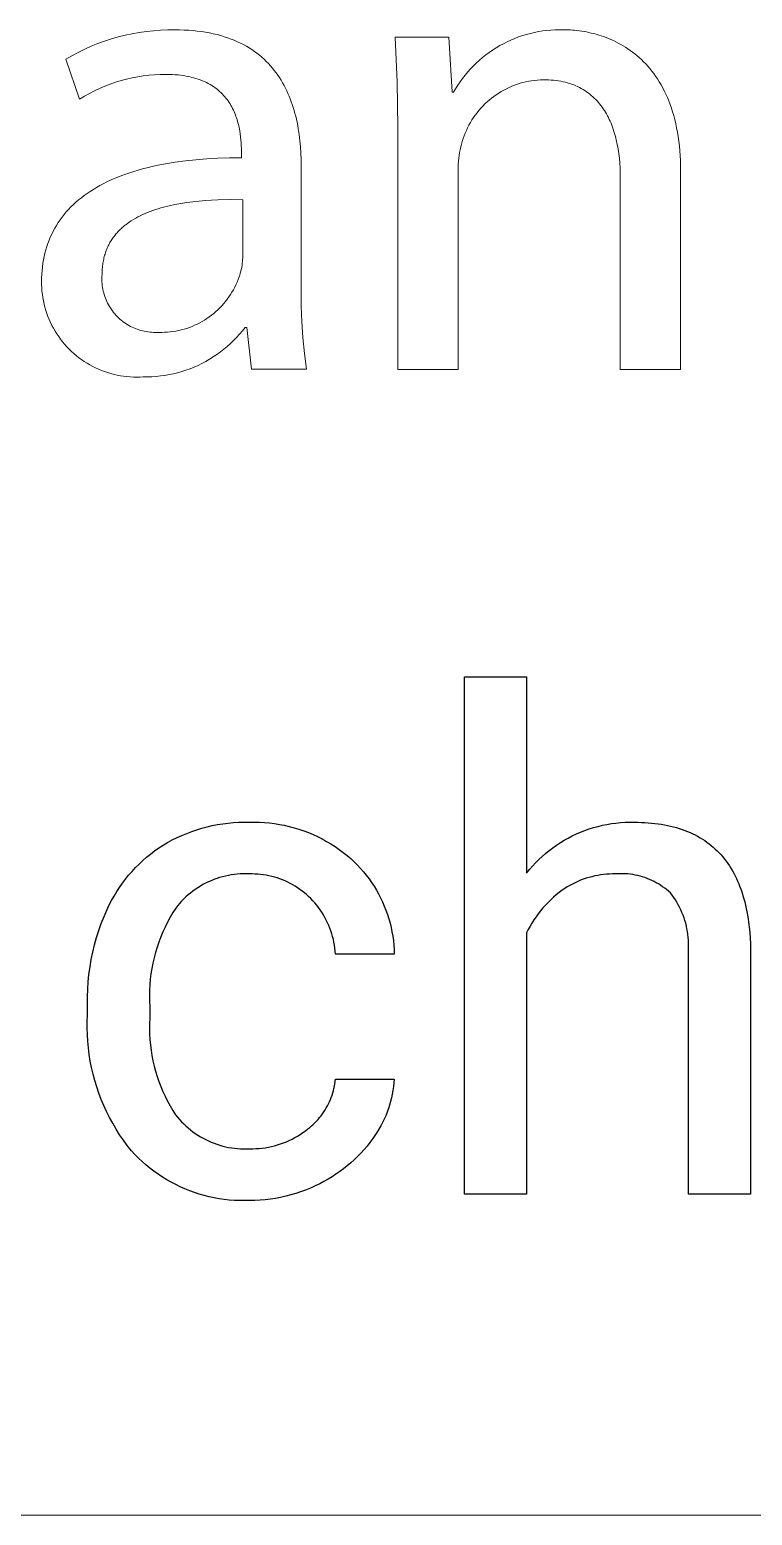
# Model space of a CAD drawing. Header units: millimetres. Extents: x -987 to 2591, y -102 to 2398.
# Drawn here: x 2495.3 to 2533, y 198.2 to 275.7 of the extents above; entities that cross this region are included whole.
import ezdxf

# ---------------------------------------------------------------- set-up
doc = ezdxf.new("R2010")
doc.units = ezdxf.units.MM
doc.header["$MEASUREMENT"] = 0
doc.layers.add('Domyślny', color=7, linetype='Continuous', true_color=0x000000)

msp = doc.modelspace()

# ---------------------------------------------------------------- linework, layer by layer
at = {"layer": 'Domyślny', "color": 18, "lineweight": 15, "true_color": 0x000000}
for p, q in [((2499.604, 275.216), (2499.963, 275.32)), ((2499.963, 275.32), (2500.325, 275.411)), ((2500.325, 275.411), (2500.69, 275.489)), ((2500.69, 275.489), (2501.058, 275.555)), ((2501.058, 275.555), (2501.427, 275.608)), ((2501.427, 275.608), (2501.798, 275.648)), ((2501.798, 275.648), (2502.171, 275.675)), ((2502.171, 275.675), (2502.544, 275.69)), ((2502.544, 275.69), (2502.917, 275.691)), ((2502.917, 275.691), (2503.162, 275.689)), ((2503.162, 275.689), (2503.402, 275.681)), ((2503.402, 275.681), (2503.635, 275.668)), ((2503.635, 275.668), (2503.863, 275.65)), ((2503.863, 275.65), (2504.085, 275.627)), ((2504.085, 275.627), (2504.302, 275.599)), ((2504.302, 275.599), (2504.513, 275.567)), ((2504.513, 275.567), (2504.719, 275.529)), ((2504.719, 275.529), (2504.92, 275.487)), ((2504.92, 275.487), (2505.115, 275.441)), ((2505.115, 275.441), (2505.305, 275.39)), ((2505.305, 275.39), (2505.49, 275.335)), ((2505.49, 275.335), (2505.669, 275.276)), ((2505.669, 275.276), (2505.844, 275.212)), ((2514.521, 272.969), (2514.409, 275.315)), ((2514.409, 275.315), (2517.209, 275.315)), ((2517.209, 275.315), (2517.376, 272.432)), ((2520.444, 275.158), (2520.644, 275.242)), ((2520.644, 275.242), (2520.847, 275.319)), ((2520.847, 275.319), (2521.052, 275.39)), ((2521.052, 275.39), (2521.26, 275.453)), ((2521.26, 275.453), (2521.469, 275.509)), ((2521.469, 275.509), (2521.681, 275.558)), ((2521.681, 275.558), (2521.894, 275.6)), ((2521.894, 275.6), (2522.108, 275.634)), ((2522.108, 275.634), (2522.323, 275.661)), ((2522.323, 275.661), (2522.539, 275.681)), ((2522.539, 275.681), (2522.756, 275.693)), ((2522.756, 275.693), (2522.973, 275.698)), ((2522.973, 275.698), (2523.19, 275.696)), ((2523.19, 275.696), (2523.303, 275.695)), ((2523.303, 275.695), (2523.418, 275.692)), ((2523.418, 275.692), (2523.535, 275.686)), ((2523.535, 275.686), (2523.653, 275.679)), ((2523.653, 275.679), (2523.773, 275.668)), ((2523.773, 275.668), (2523.894, 275.656)), ((2523.894, 275.656), (2524.016, 275.641)), ((2524.016, 275.641), (2524.14, 275.623)), ((2524.14, 275.623), (2524.264, 275.603)), ((2524.264, 275.603), (2524.39, 275.58)), ((2524.39, 275.58), (2524.516, 275.554)), ((2524.516, 275.554), (2524.643, 275.526)), ((2524.643, 275.526), (2524.77, 275.494)), ((2524.77, 275.494), (2524.898, 275.46)), ((2524.898, 275.46), (2525.027, 275.422)), ((2525.027, 275.422), (2525.155, 275.381)), ((2525.155, 275.381), (2525.283, 275.337)), ((2525.283, 275.337), (2525.412, 275.29)), ((2525.412, 275.29), (2525.54, 275.239)), ((2525.54, 275.239), (2525.668, 275.185)), ((2497.546, 274.341), (2497.876, 274.516)), ((2497.876, 274.516), (2498.211, 274.68)), ((2498.211, 274.68), (2498.552, 274.832)), ((2498.552, 274.832), (2498.898, 274.972)), ((2498.898, 274.972), (2499.249, 275.1)), ((2499.249, 275.1), (2499.604, 275.216)), ((2505.844, 275.212), (2506.014, 275.144)), ((2506.014, 275.144), (2506.178, 275.073)), ((2506.178, 275.073), (2506.338, 274.997)), ((2506.338, 274.997), (2506.493, 274.918)), ((2506.493, 274.918), (2506.644, 274.835)), ((2506.644, 274.835), (2506.789, 274.748)), ((2506.789, 274.748), (2506.93, 274.657)), ((2506.93, 274.657), (2507.067, 274.563)), ((2507.067, 274.563), (2507.199, 274.466)), ((2507.199, 274.466), (2507.327, 274.366)), ((2519.14, 274.387), (2519.314, 274.516)), ((2519.314, 274.516), (2519.493, 274.639)), ((2519.493, 274.639), (2519.676, 274.755)), ((2519.676, 274.755), (2519.863, 274.866)), ((2519.863, 274.866), (2520.053, 274.97)), ((2520.053, 274.97), (2520.247, 275.067)), ((2520.247, 275.067), (2520.444, 275.158)), ((2525.668, 275.185), (2525.796, 275.128)), ((2525.796, 275.128), (2525.923, 275.067)), ((2525.923, 275.067), (2526.05, 275.002)), ((2526.05, 275.002), (2526.176, 274.933)), ((2526.176, 274.933), (2526.301, 274.861)), ((2526.301, 274.861), (2526.425, 274.785)), ((2526.425, 274.785), (2526.548, 274.705)), ((2526.548, 274.705), (2526.67, 274.62)), ((2526.67, 274.62), (2526.791, 274.532)), ((2526.791, 274.532), (2526.91, 274.44)), ((2497.223, 274.154), (2497.546, 274.341)), ((2497.937, 272.081), (2497.223, 274.154)), ((2507.327, 274.366), (2507.45, 274.262)), ((2507.45, 274.262), (2507.569, 274.155)), ((2507.569, 274.155), (2507.683, 274.045)), ((2507.683, 274.045), (2507.794, 273.932)), ((2507.794, 273.932), (2507.9, 273.816)), ((2507.9, 273.816), (2508.003, 273.697)), ((2508.003, 273.697), (2508.101, 273.575)), ((2518.338, 273.658), (2518.488, 273.814)), ((2518.488, 273.814), (2518.644, 273.966)), ((2518.644, 273.966), (2518.804, 274.112)), ((2518.804, 274.112), (2518.969, 274.252)), ((2518.969, 274.252), (2519.14, 274.387)), ((2526.91, 274.44), (2527.028, 274.343)), ((2527.028, 274.343), (2527.144, 274.242)), ((2527.144, 274.242), (2527.258, 274.137)), ((2527.258, 274.137), (2527.37, 274.028)), ((2527.37, 274.028), (2527.481, 273.913)), ((2527.481, 273.913), (2527.589, 273.795)), ((2527.589, 273.795), (2527.695, 273.671)), ((2527.695, 273.671), (2527.799, 273.543)), ((2499.82, 272.955), (2499.539, 272.859)), ((2500.105, 273.042), (2499.82, 272.955)), ((2500.392, 273.118), (2500.105, 273.042)), ((2500.682, 273.185), (2500.392, 273.118)), ((2500.974, 273.241), (2500.682, 273.185)), ((2501.267, 273.287), (2500.974, 273.241)), ((2501.562, 273.323), (2501.267, 273.287)), ((2501.859, 273.348), (2501.562, 273.323)), ((2502.156, 273.363), (2501.859, 273.348)), ((2502.453, 273.368), (2502.156, 273.363)), ((2502.616, 273.366), (2502.453, 273.368)), ((2502.775, 273.361), (2502.616, 273.366)), ((2502.93, 273.351), (2502.775, 273.361)), ((2503.08, 273.339), (2502.93, 273.351)), ((2503.226, 273.323), (2503.08, 273.339)), ((2503.367, 273.303), (2503.226, 273.323)), ((2503.505, 273.281), (2503.367, 273.303)), ((2503.638, 273.255), (2503.505, 273.281)), ((2503.767, 273.226), (2503.638, 273.255)), ((2503.892, 273.194), (2503.767, 273.226)), ((2504.012, 273.159), (2503.892, 273.194)), ((2504.13, 273.121), (2504.012, 273.159)), ((2504.243, 273.081), (2504.13, 273.121)), ((2504.352, 273.037), (2504.243, 273.081)), ((2504.458, 272.992), (2504.352, 273.037)), ((2504.56, 272.944), (2504.458, 272.992)), ((2504.658, 272.893), (2504.56, 272.944)), ((2504.753, 272.84), (2504.658, 272.893)), ((2508.101, 273.575), (2508.195, 273.451)), ((2508.195, 273.451), (2508.286, 273.325)), ((2508.286, 273.325), (2508.372, 273.196)), ((2508.372, 273.196), (2508.455, 273.064)), ((2508.455, 273.064), (2508.535, 272.93)), ((2508.535, 272.93), (2508.61, 272.794)), ((2514.552, 270.621), (2514.521, 272.969)), ((2517.672, 272.803), (2517.793, 272.983)), ((2517.793, 272.983), (2517.921, 273.158)), ((2517.921, 273.158), (2518.054, 273.329)), ((2518.054, 273.329), (2518.193, 273.496)), ((2518.193, 273.496), (2518.338, 273.658)), ((2520.93, 272.9), (2520.783, 272.853)), ((2521.078, 272.941), (2520.93, 272.9)), ((2521.227, 272.978), (2521.078, 272.941)), ((2521.378, 273.009), (2521.227, 272.978)), ((2521.529, 273.035), (2521.378, 273.009)), ((2521.681, 273.056), (2521.529, 273.035)), ((2521.834, 273.071), (2521.681, 273.056)), ((2521.988, 273.082), (2521.834, 273.071)), ((2522.141, 273.087), (2521.988, 273.082)), ((2522.28, 273.085), (2522.141, 273.087)), ((2522.415, 273.08), (2522.28, 273.085)), ((2522.548, 273.072), (2522.415, 273.08)), ((2522.677, 273.06), (2522.548, 273.072)), ((2522.804, 273.045), (2522.677, 273.06)), ((2522.929, 273.027), (2522.804, 273.045)), ((2523.05, 273.006), (2522.929, 273.027)), ((2523.169, 272.982), (2523.05, 273.006)), ((2523.285, 272.954), (2523.169, 272.982)), ((2523.399, 272.924), (2523.285, 272.954)), ((2523.51, 272.89), (2523.399, 272.924)), ((2527.799, 273.543), (2527.9, 273.41)), ((2527.9, 273.41), (2527.999, 273.272)), ((2527.999, 273.272), (2528.095, 273.13)), ((2528.095, 273.13), (2528.189, 272.982)), ((2528.189, 272.982), (2528.279, 272.829)), ((2498.193, 272.234), (2497.937, 272.081)), ((2498.453, 272.378), (2498.193, 272.234)), ((2498.718, 272.512), (2498.453, 272.378)), ((2498.988, 272.637), (2498.718, 272.512)), ((2499.261, 272.753), (2498.988, 272.637)), ((2499.539, 272.859), (2499.261, 272.753)), ((2504.845, 272.785), (2504.753, 272.84)), ((2504.933, 272.728), (2504.845, 272.785)), ((2505.017, 272.668), (2504.933, 272.728)), ((2505.099, 272.607), (2505.017, 272.668)), ((2505.177, 272.543), (2505.099, 272.607)), ((2505.252, 272.478), (2505.177, 272.543)), ((2505.324, 272.412), (2505.252, 272.478)), ((2505.392, 272.343), (2505.324, 272.412)), ((2505.458, 272.273), (2505.392, 272.343)), ((2505.521, 272.202), (2505.458, 272.273)), ((2505.581, 272.129), (2505.521, 272.202)), ((2505.639, 272.055), (2505.581, 272.129)), ((2508.61, 272.794), (2508.682, 272.656)), ((2508.682, 272.656), (2508.751, 272.516)), ((2508.751, 272.516), (2508.816, 272.374)), ((2508.816, 272.374), (2508.878, 272.23)), ((2508.878, 272.23), (2508.936, 272.085)), ((2517.376, 272.432), (2517.447, 272.432)), ((2517.447, 272.432), (2517.556, 272.619)), ((2517.556, 272.619), (2517.672, 272.803)), ((2519.438, 272.126), (2519.319, 272.028)), ((2519.56, 272.219), (2519.438, 272.126)), ((2519.686, 272.307), (2519.56, 272.219)), ((2519.814, 272.392), (2519.686, 272.307)), ((2519.945, 272.472), (2519.814, 272.392)), ((2520.079, 272.547), (2519.945, 272.472)), ((2520.216, 272.618), (2520.079, 272.547)), ((2520.355, 272.684), (2520.216, 272.618)), ((2520.496, 272.745), (2520.355, 272.684)), ((2520.639, 272.802), (2520.496, 272.745)), ((2520.783, 272.853), (2520.639, 272.802)), ((2523.618, 272.854), (2523.51, 272.89)), ((2523.724, 272.815), (2523.618, 272.854)), ((2523.827, 272.773), (2523.724, 272.815)), ((2523.927, 272.728), (2523.827, 272.773)), ((2524.025, 272.68), (2523.927, 272.728)), ((2524.121, 272.63), (2524.025, 272.68)), ((2524.214, 272.577), (2524.121, 272.63)), ((2524.304, 272.521), (2524.214, 272.577)), ((2524.392, 272.463), (2524.304, 272.521)), ((2524.478, 272.402), (2524.392, 272.463)), ((2524.561, 272.338), (2524.478, 272.402)), ((2524.642, 272.272), (2524.561, 272.338)), ((2524.721, 272.204), (2524.642, 272.272)), ((2524.797, 272.133), (2524.721, 272.204)), ((2524.871, 272.06), (2524.797, 272.133)), ((2528.279, 272.829), (2528.366, 272.671)), ((2528.366, 272.671), (2528.451, 272.508)), ((2528.451, 272.508), (2528.532, 272.34)), ((2528.532, 272.34), (2528.609, 272.166)), ((2528.609, 272.166), (2528.683, 271.987)), ((2505.693, 271.979), (2505.639, 272.055)), ((2505.745, 271.903), (2505.693, 271.979)), ((2505.795, 271.825), (2505.745, 271.903)), ((2505.842, 271.746), (2505.795, 271.825)), ((2505.886, 271.667), (2505.842, 271.746)), ((2505.928, 271.587), (2505.886, 271.667)), ((2505.968, 271.506), (2505.928, 271.587)), ((2506.005, 271.424), (2505.968, 271.506)), ((2506.04, 271.342), (2506.005, 271.424)), ((2506.073, 271.26), (2506.04, 271.342)), ((2508.936, 272.085), (2508.991, 271.937)), ((2508.991, 271.937), (2509.043, 271.788)), ((2509.043, 271.788), (2509.092, 271.638)), ((2509.092, 271.638), (2509.138, 271.486)), ((2509.138, 271.486), (2509.18, 271.332)), ((2518.68, 271.365), (2518.588, 271.242)), ((2518.777, 271.484), (2518.68, 271.365)), ((2518.878, 271.601), (2518.777, 271.484)), ((2518.983, 271.713), (2518.878, 271.601)), ((2519.091, 271.822), (2518.983, 271.713)), ((2519.203, 271.927), (2519.091, 271.822)), ((2519.319, 272.028), (2519.203, 271.927)), ((2524.942, 271.985), (2524.871, 272.06)), ((2525.011, 271.907), (2524.942, 271.985)), ((2525.078, 271.828), (2525.011, 271.907)), ((2525.143, 271.746), (2525.078, 271.828)), ((2525.205, 271.662), (2525.143, 271.746)), ((2525.266, 271.575), (2525.205, 271.662)), ((2525.324, 271.487), (2525.266, 271.575)), ((2525.38, 271.397), (2525.324, 271.487)), ((2525.434, 271.304), (2525.38, 271.397)), ((2528.683, 271.987), (2528.754, 271.802)), ((2528.754, 271.802), (2528.821, 271.612)), ((2528.821, 271.612), (2528.884, 271.416)), ((2528.884, 271.416), (2528.943, 271.214)), ((2506.104, 271.177), (2506.073, 271.26)), ((2506.133, 271.094), (2506.104, 271.177)), ((2506.16, 271.01), (2506.133, 271.094)), ((2506.185, 270.927), (2506.16, 271.01)), ((2506.208, 270.843), (2506.185, 270.927)), ((2506.23, 270.76), (2506.208, 270.843)), ((2506.25, 270.677), (2506.23, 270.76)), ((2506.268, 270.594), (2506.25, 270.677)), ((2506.299, 270.428), (2506.268, 270.594)), ((2509.18, 271.332), (2509.22, 271.178)), ((2509.22, 271.178), (2509.257, 271.022)), ((2509.257, 271.022), (2509.291, 270.865)), ((2509.291, 270.865), (2509.322, 270.707)), ((2509.322, 270.707), (2509.351, 270.549)), ((2514.552, 257.968), (2514.552, 270.621)), ((2518.191, 270.585), (2518.125, 270.446)), ((2518.261, 270.722), (2518.191, 270.585)), ((2518.336, 270.856), (2518.261, 270.722)), ((2518.416, 270.988), (2518.336, 270.856)), ((2518.5, 271.116), (2518.416, 270.988)), ((2518.588, 271.242), (2518.5, 271.116)), ((2525.485, 271.21), (2525.434, 271.304)), ((2525.535, 271.114), (2525.485, 271.21)), ((2525.582, 271.016), (2525.535, 271.114)), ((2525.628, 270.917), (2525.582, 271.016)), ((2525.671, 270.815), (2525.628, 270.917)), ((2525.713, 270.712), (2525.671, 270.815)), ((2525.752, 270.607), (2525.713, 270.712)), ((2525.79, 270.501), (2525.752, 270.607)), ((2528.943, 271.214), (2528.998, 271.006)), ((2528.998, 271.006), (2529.049, 270.793)), ((2529.049, 270.793), (2529.095, 270.574)), ((2529.095, 270.574), (2529.137, 270.348)), ((2506.325, 270.265), (2506.299, 270.428)), ((2506.345, 270.105), (2506.325, 270.265)), ((2506.36, 269.947), (2506.345, 270.105)), ((2506.372, 269.794), (2506.36, 269.947)), ((2506.379, 269.646), (2506.372, 269.794)), ((2509.351, 270.549), (2509.4, 270.229)), ((2509.4, 270.229), (2509.44, 269.906)), ((2509.44, 269.906), (2509.469, 269.581)), ((2517.912, 269.87), (2517.869, 269.726)), ((2517.958, 270.017), (2517.912, 269.87)), ((2518.009, 270.162), (2517.958, 270.017)), ((2518.065, 270.305), (2518.009, 270.162)), ((2518.125, 270.446), (2518.065, 270.305)), ((2525.825, 270.393), (2525.79, 270.501)), ((2525.859, 270.283), (2525.825, 270.393)), ((2525.89, 270.172), (2525.859, 270.283)), ((2525.92, 270.059), (2525.89, 270.172)), ((2525.948, 269.946), (2525.92, 270.059)), ((2525.998, 269.714), (2525.948, 269.946)), ((2529.137, 270.348), (2529.175, 270.117)), ((2529.175, 270.117), (2529.208, 269.88)), ((2529.208, 269.88), (2529.236, 269.636)), ((2506.383, 269.502), (2506.379, 269.646)), ((2506.384, 269.365), (2506.383, 269.502)), ((2506.384, 269.008), (2506.384, 269.365)), ((2509.469, 269.581), (2509.49, 269.255)), ((2509.49, 269.255), (2509.502, 268.929)), ((2517.745, 269.14), (2517.726, 268.991)), ((2517.769, 269.288), (2517.745, 269.14)), ((2517.798, 269.435), (2517.769, 269.288)), ((2517.831, 269.581), (2517.798, 269.435)), ((2517.869, 269.726), (2517.831, 269.581)), ((2526.041, 269.476), (2525.998, 269.714)), ((2526.077, 269.234), (2526.041, 269.476)), ((2526.106, 268.988), (2526.077, 269.234)), ((2529.236, 269.636), (2529.259, 269.386)), ((2529.259, 269.386), (2529.278, 269.129)), ((2529.278, 269.129), (2529.291, 268.867)), ((2500.562, 268.235), (2500.779, 268.305)), ((2500.779, 268.305), (2501, 268.371)), ((2501, 268.371), (2501.225, 268.434)), ((2501.225, 268.434), (2501.456, 268.494)), ((2501.456, 268.494), (2501.931, 268.604)), ((2501.931, 268.604), (2502.424, 268.701)), ((2502.424, 268.701), (2502.936, 268.784)), ((2502.936, 268.784), (2503.466, 268.855)), ((2503.466, 268.855), (2504.014, 268.912)), ((2504.014, 268.912), (2504.58, 268.956)), ((2504.58, 268.956), (2505.164, 268.987)), ((2505.164, 268.987), (2505.765, 269.004)), ((2505.765, 269.004), (2506.384, 269.008)), ((2509.502, 268.929), (2509.506, 268.603)), ((2509.506, 268.603), (2509.506, 262.121)), ((2517.702, 268.693), (2517.697, 268.543)), ((2517.697, 268.543), (2517.698, 268.393)), ((2517.698, 268.393), (2517.698, 257.968)), ((2517.712, 268.842), (2517.702, 268.693)), ((2517.726, 268.991), (2517.712, 268.842)), ((2526.128, 268.737), (2526.106, 268.988)), ((2526.144, 268.483), (2526.128, 268.737)), ((2526.153, 268.225), (2526.144, 268.483)), ((2529.291, 268.867), (2529.299, 268.597)), ((2529.299, 268.597), (2529.302, 268.321)), ((2529.302, 268.321), (2529.302, 257.968)), ((2498.661, 267.366), (2498.83, 267.467)), ((2498.83, 267.467), (2499.003, 267.565)), ((2499.003, 267.565), (2499.181, 267.66)), ((2499.181, 267.66), (2499.364, 267.752)), ((2499.364, 267.752), (2499.551, 267.84)), ((2499.551, 267.84), (2499.744, 267.925)), ((2499.744, 267.925), (2499.941, 268.008)), ((2499.941, 268.008), (2500.144, 268.087)), ((2500.144, 268.087), (2500.35, 268.162)), ((2500.35, 268.162), (2500.562, 268.235)), ((2526.156, 267.964), (2526.153, 268.225)), ((2526.156, 257.968), (2526.156, 267.964)), ((2497.621, 266.574), (2497.755, 266.696)), ((2497.755, 266.696), (2497.894, 266.816)), ((2497.894, 266.816), (2498.037, 266.932)), ((2498.037, 266.932), (2498.186, 267.045)), ((2498.186, 267.045), (2498.339, 267.155)), ((2498.339, 267.155), (2498.498, 267.262)), ((2498.498, 267.262), (2498.661, 267.366)), ((2503.857, 266.719), (2503.54, 266.678)), ((2504.177, 266.754), (2503.857, 266.719)), ((2504.5, 266.781), (2504.177, 266.754)), ((2504.825, 266.802), (2504.5, 266.781)), ((2505.152, 266.818), (2504.825, 266.802)), ((2505.806, 266.832), (2505.152, 266.818)), ((2506.456, 266.827), (2505.806, 266.832)), ((2506.456, 263.801), (2506.456, 266.827)), ((2496.926, 265.777), (2497.029, 265.917)), ((2497.029, 265.917), (2497.137, 266.055)), ((2497.137, 266.055), (2497.251, 266.189)), ((2497.251, 266.189), (2497.369, 266.32)), ((2497.369, 266.32), (2497.493, 266.449)), ((2497.493, 266.449), (2497.621, 266.574)), ((2500.99, 265.927), (2500.871, 265.863)), ((2501.112, 265.99), (2500.99, 265.927)), ((2501.237, 266.049), (2501.112, 265.99)), ((2501.365, 266.106), (2501.237, 266.049)), ((2501.495, 266.16), (2501.365, 266.106)), ((2501.628, 266.212), (2501.495, 266.16)), ((2501.763, 266.261), (2501.628, 266.212)), ((2501.901, 266.308), (2501.763, 266.261)), ((2502.041, 266.353), (2501.901, 266.308)), ((2502.183, 266.395), (2502.041, 266.353)), ((2502.327, 266.435), (2502.183, 266.395)), ((2502.621, 266.508), (2502.327, 266.435)), ((2502.921, 266.573), (2502.621, 266.508)), ((2503.228, 266.629), (2502.921, 266.573)), ((2503.54, 266.678), (2503.228, 266.629)), ((2496.487, 265.032), (2496.564, 265.186)), ((2496.564, 265.186), (2496.647, 265.339)), ((2496.647, 265.339), (2496.735, 265.488)), ((2496.735, 265.488), (2496.828, 265.634)), ((2496.828, 265.634), (2496.926, 265.777)), ((2499.945, 265.15), (2499.902, 265.103)), ((2499.988, 265.196), (2499.945, 265.15)), ((2500.033, 265.241), (2499.988, 265.196)), ((2500.079, 265.285), (2500.033, 265.241)), ((2500.126, 265.329), (2500.079, 265.285)), ((2500.173, 265.372), (2500.126, 265.329)), ((2500.222, 265.414), (2500.173, 265.372)), ((2500.271, 265.456), (2500.222, 265.414)), ((2500.321, 265.496), (2500.271, 265.456)), ((2500.425, 265.575), (2500.321, 265.496)), ((2500.531, 265.651), (2500.425, 265.575)), ((2500.641, 265.725), (2500.531, 265.651)), ((2500.754, 265.795), (2500.641, 265.725)), ((2500.871, 265.863), (2500.754, 265.795)), ((2496.179, 264.213), (2496.23, 264.383)), ((2496.23, 264.383), (2496.286, 264.549)), ((2496.286, 264.549), (2496.348, 264.713)), ((2496.348, 264.713), (2496.415, 264.874)), ((2496.415, 264.874), (2496.487, 265.032)), ((2499.44, 264.42), (2499.412, 264.361)), ((2499.469, 264.477), (2499.44, 264.42)), ((2499.499, 264.534), (2499.469, 264.477)), ((2499.53, 264.59), (2499.499, 264.534)), ((2499.563, 264.645), (2499.53, 264.59)), ((2499.596, 264.699), (2499.563, 264.645)), ((2499.631, 264.753), (2499.596, 264.699)), ((2499.666, 264.805), (2499.631, 264.753)), ((2499.703, 264.857), (2499.666, 264.805)), ((2499.741, 264.908), (2499.703, 264.857)), ((2499.779, 264.958), (2499.741, 264.908)), ((2499.819, 265.007), (2499.779, 264.958)), ((2499.86, 265.055), (2499.819, 265.007)), ((2499.902, 265.103), (2499.86, 265.055)), ((2496.028, 263.508), (2496.057, 263.688)), ((2496.057, 263.688), (2496.093, 263.866)), ((2496.093, 263.866), (2496.133, 264.041)), ((2496.133, 264.041), (2496.179, 264.213)), ((2499.186, 263.658), (2499.173, 263.588)), ((2499.2, 263.726), (2499.186, 263.658)), ((2499.216, 263.794), (2499.2, 263.726)), ((2499.233, 263.861), (2499.216, 263.794)), ((2499.251, 263.926), (2499.233, 263.861)), ((2499.27, 263.991), (2499.251, 263.926)), ((2499.291, 264.055), (2499.27, 263.991)), ((2499.313, 264.118), (2499.291, 264.055)), ((2499.336, 264.18), (2499.313, 264.118)), ((2499.36, 264.241), (2499.336, 264.18)), ((2499.386, 264.302), (2499.36, 264.241)), ((2499.412, 264.361), (2499.386, 264.302)), ((2506.434, 263.495), (2506.445, 263.597)), ((2506.445, 263.597), (2506.452, 263.699)), ((2506.452, 263.699), (2506.456, 263.801)), ((2495.963, 262.757), (2495.971, 262.949)), ((2495.971, 262.949), (2495.984, 263.138)), ((2495.984, 263.138), (2496.003, 263.324)), ((2496.003, 263.324), (2496.028, 263.508)), ((2499.111, 262.824), (2499.107, 262.728)), ((2499.117, 262.92), (2499.111, 262.824)), ((2499.118, 262.998), (2499.117, 262.92)), ((2499.12, 263.075), (2499.118, 262.998)), ((2499.123, 263.151), (2499.12, 263.075)), ((2499.128, 263.227), (2499.123, 263.151)), ((2499.135, 263.301), (2499.128, 263.227)), ((2499.142, 263.374), (2499.135, 263.301)), ((2499.151, 263.447), (2499.142, 263.374)), ((2499.162, 263.518), (2499.151, 263.447)), ((2499.173, 263.588), (2499.162, 263.518)), ((2506.265, 262.801), (2506.299, 262.897)), ((2506.299, 262.897), (2506.33, 262.995)), ((2506.33, 262.995), (2506.358, 263.093)), ((2506.358, 263.093), (2506.382, 263.193)), ((2506.382, 263.193), (2506.403, 263.293)), ((2506.403, 263.293), (2506.42, 263.394)), ((2506.42, 263.394), (2506.434, 263.495)), ((2495.96, 262.562), (2495.963, 262.757)), ((2495.961, 262.392), (2495.96, 262.562)), ((2495.968, 262.222), (2495.961, 262.392)), ((2495.981, 262.052), (2495.968, 262.222)), ((2496, 261.883), (2495.981, 262.052)), ((2499.107, 262.728), (2499.108, 262.632)), ((2499.108, 262.632), (2499.111, 262.536)), ((2499.111, 262.536), (2499.118, 262.44)), ((2499.118, 262.44), (2499.128, 262.345)), ((2499.128, 262.345), (2499.141, 262.25)), ((2499.141, 262.25), (2499.158, 262.155)), ((2499.158, 262.155), (2499.178, 262.061)), ((2499.178, 262.061), (2499.201, 261.968)), ((2505.895, 262.001), (2505.968, 262.129)), ((2505.968, 262.129), (2506.036, 262.259)), ((2506.036, 262.259), (2506.1, 262.391)), ((2506.1, 262.391), (2506.16, 262.526)), ((2506.16, 262.526), (2506.215, 262.662)), ((2506.215, 262.662), (2506.265, 262.801)), ((2509.506, 262.121), (2509.507, 261.29)), ((2496.025, 261.715), (2496, 261.883)), ((2496.056, 261.547), (2496.025, 261.715)), ((2496.092, 261.381), (2496.056, 261.547)), ((2496.134, 261.216), (2496.092, 261.381)), ((2499.201, 261.968), (2499.227, 261.876)), ((2499.227, 261.876), (2499.257, 261.784)), ((2499.257, 261.784), (2499.29, 261.694)), ((2499.29, 261.694), (2499.325, 261.605)), ((2499.325, 261.605), (2499.364, 261.517)), ((2499.364, 261.517), (2499.406, 261.43)), ((2499.406, 261.43), (2499.451, 261.345)), ((2499.451, 261.345), (2499.498, 261.262)), ((2505.267, 261.187), (2505.369, 261.294)), ((2505.369, 261.294), (2505.466, 261.404)), ((2505.466, 261.404), (2505.56, 261.517)), ((2505.56, 261.517), (2505.65, 261.634)), ((2505.65, 261.634), (2505.736, 261.754)), ((2505.736, 261.754), (2505.817, 261.876)), ((2505.817, 261.876), (2505.895, 262.001)), ((2509.507, 261.29), (2509.535, 260.458)), ((2496.181, 261.052), (2496.134, 261.216)), ((2496.235, 260.891), (2496.181, 261.052)), ((2496.293, 260.731), (2496.235, 260.891)), ((2496.358, 260.573), (2496.293, 260.731)), ((2496.427, 260.418), (2496.358, 260.573)), ((2499.498, 261.262), (2499.549, 261.18)), ((2499.549, 261.18), (2499.602, 261.1)), ((2499.602, 261.1), (2499.658, 261.022)), ((2499.658, 261.022), (2499.717, 260.946)), ((2499.717, 260.946), (2499.778, 260.872)), ((2499.778, 260.872), (2499.841, 260.801)), ((2499.841, 260.801), (2499.908, 260.731)), ((2499.908, 260.731), (2499.976, 260.664)), ((2499.976, 260.664), (2500.047, 260.599)), ((2500.047, 260.599), (2500.12, 260.536)), ((2500.12, 260.536), (2500.195, 260.477)), ((2504.338, 260.471), (2504.465, 260.546)), ((2504.465, 260.546), (2504.588, 260.626)), ((2504.588, 260.626), (2504.709, 260.709)), ((2504.709, 260.709), (2504.827, 260.797)), ((2504.827, 260.797), (2504.942, 260.889)), ((2504.942, 260.889), (2505.054, 260.985)), ((2505.054, 260.985), (2505.162, 261.084)), ((2505.162, 261.084), (2505.267, 261.187)), ((2496.502, 260.265), (2496.427, 260.418)), ((2496.582, 260.115), (2496.502, 260.265)), ((2496.667, 259.968), (2496.582, 260.115)), ((2496.757, 259.823), (2496.667, 259.968)), ((2496.853, 259.682), (2496.757, 259.823)), ((2500.195, 260.477), (2500.272, 260.419)), ((2500.272, 260.419), (2500.351, 260.365)), ((2500.351, 260.365), (2500.432, 260.313)), ((2500.432, 260.313), (2500.515, 260.264)), ((2500.515, 260.264), (2500.599, 260.218)), ((2500.599, 260.218), (2500.685, 260.175)), ((2500.685, 260.175), (2500.772, 260.135)), ((2500.772, 260.135), (2500.861, 260.098)), ((2500.861, 260.098), (2500.95, 260.064)), ((2500.95, 260.064), (2501.041, 260.033)), ((2501.041, 260.033), (2501.133, 260.005)), ((2501.133, 260.005), (2501.226, 259.98)), ((2501.226, 259.98), (2501.32, 259.959)), ((2501.32, 259.959), (2501.414, 259.941)), ((2501.414, 259.941), (2501.509, 259.926)), ((2501.509, 259.926), (2501.604, 259.914)), ((2501.604, 259.914), (2501.7, 259.906)), ((2501.7, 259.906), (2501.796, 259.901)), ((2501.796, 259.901), (2501.892, 259.899)), ((2501.892, 259.899), (2501.988, 259.901)), ((2501.988, 259.901), (2502.083, 259.905)), ((2502.083, 259.905), (2502.231, 259.904)), ((2502.231, 259.904), (2502.378, 259.907)), ((2502.378, 259.907), (2502.525, 259.916)), ((2502.525, 259.916), (2502.671, 259.929)), ((2502.671, 259.929), (2502.817, 259.947)), ((2502.817, 259.947), (2502.962, 259.971)), ((2502.962, 259.971), (2503.107, 259.999)), ((2503.107, 259.999), (2503.25, 260.033)), ((2503.25, 260.033), (2503.392, 260.071)), ((2503.392, 260.071), (2503.533, 260.114)), ((2503.533, 260.114), (2503.672, 260.162)), ((2503.672, 260.162), (2503.809, 260.214)), ((2503.809, 260.214), (2503.945, 260.272)), ((2503.945, 260.272), (2504.078, 260.334)), ((2504.078, 260.334), (2504.209, 260.4)), ((2504.209, 260.4), (2504.338, 260.471)), ((2506.288, 259.804), (2506.136, 259.636)), ((2506.435, 259.977), (2506.288, 259.804)), ((2506.575, 260.156), (2506.435, 259.977)), ((2506.67, 260.156), (2506.575, 260.156)), ((2506.92, 257.975), (2506.67, 260.156)), ((2509.535, 260.458), (2509.589, 259.628)), ((2496.953, 259.544), (2496.853, 259.682)), ((2497.057, 259.41), (2496.953, 259.544)), ((2497.166, 259.279), (2497.057, 259.41)), ((2497.28, 259.153), (2497.166, 259.279)), ((2497.398, 259.03), (2497.28, 259.153)), ((2497.52, 258.911), (2497.398, 259.03)), ((2505.47, 259.019), (2505.291, 258.88)), ((2505.645, 259.165), (2505.47, 259.019)), ((2505.814, 259.316), (2505.645, 259.165)), ((2505.978, 259.473), (2505.814, 259.316)), ((2506.136, 259.636), (2505.978, 259.473)), ((2509.589, 259.628), (2509.671, 258.8)), ((2497.646, 258.797), (2497.52, 258.911)), ((2497.776, 258.687), (2497.646, 258.797)), ((2497.909, 258.581), (2497.776, 258.687)), ((2498.047, 258.48), (2497.909, 258.581)), ((2498.187, 258.384), (2498.047, 258.48)), ((2498.331, 258.293), (2498.187, 258.384)), ((2498.478, 258.207), (2498.331, 258.293)), ((2498.628, 258.126), (2498.478, 258.207)), ((2504.124, 258.183), (2503.917, 258.092)), ((2504.328, 258.282), (2504.124, 258.183)), ((2504.529, 258.388), (2504.328, 258.282)), ((2504.726, 258.501), (2504.529, 258.388)), ((2504.919, 258.621), (2504.726, 258.501)), ((2505.107, 258.747), (2504.919, 258.621)), ((2505.291, 258.88), (2505.107, 258.747)), ((2509.671, 258.8), (2509.78, 257.975)), ((2498.78, 258.05), (2498.628, 258.126)), ((2498.935, 257.98), (2498.78, 258.05)), ((2499.092, 257.915), (2498.935, 257.98)), ((2499.251, 257.855), (2499.092, 257.915)), ((2499.413, 257.801), (2499.251, 257.855)), ((2499.576, 257.752), (2499.413, 257.801)), ((2499.741, 257.709), (2499.576, 257.752)), ((2499.907, 257.672), (2499.741, 257.709)), ((2500.074, 257.64), (2499.907, 257.672)), ((2500.242, 257.615), (2500.074, 257.64)), ((2500.411, 257.595), (2500.242, 257.615)), ((2500.581, 257.58), (2500.411, 257.595)), ((2500.751, 257.572), (2500.581, 257.58)), ((2500.921, 257.57), (2500.751, 257.572)), ((2501.091, 257.573), (2500.921, 257.57)), ((2501.261, 257.582), (2501.091, 257.573)), ((2501.488, 257.582), (2501.261, 257.582)), ((2501.715, 257.589), (2501.488, 257.582)), ((2501.942, 257.605), (2501.715, 257.589)), ((2502.167, 257.628), (2501.942, 257.605)), ((2502.392, 257.659), (2502.167, 257.628)), ((2502.616, 257.698), (2502.392, 257.659)), ((2502.838, 257.744), (2502.616, 257.698)), ((2503.058, 257.799), (2502.838, 257.744)), ((2503.276, 257.861), (2503.058, 257.799)), ((2503.492, 257.93), (2503.276, 257.861)), ((2503.706, 258.007), (2503.492, 257.93)), ((2503.917, 258.092), (2503.706, 258.007)), ((2509.78, 257.975), (2506.92, 257.975)), ((2517.698, 257.968), (2514.552, 257.968)), ((2529.302, 257.968), (2526.156, 257.968)), ((2274.859, 198.172), (2587.308, 198.172))]:
    msp.add_line(p, q, dxfattribs=at)
at = {"layer": 'Domyślny'}
for p, q in [((2518.023, 214.937), (2518.023, 241.932)), ((2518.023, 241.932), (2521.268, 241.932)), ((2521.268, 241.932), (2521.268, 231.682)), ((2504.596, 234.099), (2504.867, 234.161)), ((2504.867, 234.161), (2505.139, 234.214)), ((2505.139, 234.214), (2505.413, 234.258)), ((2505.413, 234.258), (2505.689, 234.293)), ((2505.689, 234.293), (2505.965, 234.319)), ((2505.965, 234.319), (2506.242, 234.335)), ((2506.242, 234.335), (2506.52, 234.342)), ((2506.52, 234.342), (2506.797, 234.339)), ((2506.797, 234.339), (2507.06, 234.344)), ((2507.06, 234.344), (2507.323, 234.339)), ((2507.323, 234.339), (2507.585, 234.325)), ((2507.585, 234.325), (2507.847, 234.302)), ((2507.847, 234.302), (2508.108, 234.27)), ((2508.108, 234.27), (2508.367, 234.23)), ((2508.367, 234.23), (2508.625, 234.18)), ((2508.625, 234.18), (2508.881, 234.121)), ((2524.992, 234.124), (2525.224, 234.18)), ((2525.224, 234.18), (2525.458, 234.227)), ((2525.458, 234.227), (2525.693, 234.266)), ((2525.693, 234.266), (2525.93, 234.298)), ((2525.93, 234.298), (2526.167, 234.32)), ((2526.167, 234.32), (2526.406, 234.335)), ((2526.406, 234.335), (2526.644, 234.341)), ((2526.644, 234.341), (2526.883, 234.339)), ((2526.883, 234.339), (2527.069, 234.338)), ((2527.069, 234.338), (2527.253, 234.333)), ((2527.253, 234.333), (2527.434, 234.324)), ((2527.434, 234.324), (2527.612, 234.313)), ((2527.612, 234.313), (2527.787, 234.298)), ((2527.787, 234.298), (2527.959, 234.28)), ((2527.959, 234.28), (2528.128, 234.258)), ((2528.128, 234.258), (2528.294, 234.233)), ((2528.294, 234.233), (2528.458, 234.205)), ((2528.458, 234.205), (2528.618, 234.173)), ((2528.618, 234.173), (2528.775, 234.138)), ((2528.775, 234.138), (2528.93, 234.1)), ((2502.537, 233.283), (2502.782, 233.414)), ((2502.782, 233.414), (2503.03, 233.538)), ((2503.03, 233.538), (2503.283, 233.653)), ((2503.283, 233.653), (2503.539, 233.76)), ((2503.539, 233.76), (2503.799, 233.858)), ((2503.799, 233.858), (2504.062, 233.947)), ((2504.062, 233.947), (2504.328, 234.027)), ((2504.328, 234.027), (2504.596, 234.099)), ((2508.881, 234.121), (2509.135, 234.054)), ((2509.135, 234.054), (2509.386, 233.978)), ((2509.386, 233.978), (2509.635, 233.893)), ((2509.635, 233.893), (2509.881, 233.799)), ((2509.881, 233.799), (2510.123, 233.698)), ((2510.123, 233.698), (2510.361, 233.588)), ((2510.361, 233.588), (2510.596, 233.47)), ((2510.596, 233.47), (2510.826, 233.343)), ((2523.027, 233.277), (2523.231, 233.401)), ((2523.231, 233.401), (2523.44, 233.517)), ((2523.44, 233.517), (2523.652, 233.627)), ((2523.652, 233.627), (2523.867, 233.729)), ((2523.867, 233.729), (2524.087, 233.824)), ((2524.087, 233.824), (2524.309, 233.911)), ((2524.309, 233.911), (2524.534, 233.99)), ((2524.534, 233.99), (2524.762, 234.061)), ((2524.762, 234.061), (2524.992, 234.124)), ((2528.93, 234.1), (2529.082, 234.058)), ((2529.082, 234.058), (2529.23, 234.013)), ((2529.23, 234.013), (2529.376, 233.965)), ((2529.376, 233.965), (2529.519, 233.914)), ((2529.519, 233.914), (2529.659, 233.859)), ((2529.659, 233.859), (2529.796, 233.8)), ((2529.796, 233.8), (2529.931, 233.739)), ((2529.931, 233.739), (2530.062, 233.674)), ((2530.062, 233.674), (2530.19, 233.606)), ((2530.19, 233.606), (2530.316, 233.534)), ((2530.316, 233.534), (2530.438, 233.459)), ((2530.438, 233.459), (2530.558, 233.381)), ((2530.558, 233.381), (2530.674, 233.3)), ((2501.441, 232.515), (2501.647, 232.682)), ((2501.647, 232.682), (2501.859, 232.843)), ((2501.859, 232.843), (2502.076, 232.997)), ((2502.076, 232.997), (2502.297, 233.143)), ((2502.297, 233.143), (2502.537, 233.283)), ((2510.826, 233.343), (2511.052, 233.209)), ((2511.052, 233.209), (2511.274, 233.068)), ((2511.274, 233.068), (2511.49, 232.918)), ((2511.49, 232.918), (2511.701, 232.762)), ((2511.701, 232.762), (2511.906, 232.598)), ((2511.906, 232.598), (2512.106, 232.427)), ((2522.078, 232.556), (2522.258, 232.713)), ((2522.258, 232.713), (2522.443, 232.864)), ((2522.443, 232.864), (2522.633, 233.008)), ((2522.633, 233.008), (2522.828, 233.146)), ((2522.828, 233.146), (2523.027, 233.277)), ((2530.674, 233.3), (2530.788, 233.215)), ((2530.788, 233.215), (2530.899, 233.127)), ((2530.899, 233.127), (2531.007, 233.035)), ((2531.007, 233.035), (2531.112, 232.94)), ((2531.112, 232.94), (2531.214, 232.842)), ((2531.214, 232.842), (2531.314, 232.741)), ((2531.314, 232.741), (2531.41, 232.636)), ((2531.41, 232.636), (2531.503, 232.528)), ((2500.679, 231.776), (2500.86, 231.97)), ((2500.86, 231.97), (2501.047, 232.158)), ((2501.047, 232.158), (2501.241, 232.34)), ((2501.241, 232.34), (2501.441, 232.515)), ((2512.106, 232.427), (2512.276, 232.267)), ((2512.276, 232.267), (2512.442, 232.102)), ((2512.442, 232.102), (2512.601, 231.931)), ((2512.601, 231.931), (2512.755, 231.755)), ((2521.268, 231.682), (2521.418, 231.868)), ((2521.418, 231.868), (2521.574, 232.048)), ((2521.574, 232.048), (2521.736, 232.223)), ((2521.736, 232.223), (2521.904, 232.393)), ((2521.904, 232.393), (2522.078, 232.556)), ((2531.503, 232.528), (2531.594, 232.416)), ((2531.594, 232.416), (2531.681, 232.301)), ((2531.681, 232.301), (2531.766, 232.183)), ((2531.766, 232.183), (2531.848, 232.062)), ((2531.848, 232.062), (2531.927, 231.937)), ((2531.927, 231.937), (2532.003, 231.809)), ((2532.003, 231.809), (2532.076, 231.677)), ((2500.024, 230.94), (2500.177, 231.157)), ((2500.177, 231.157), (2500.337, 231.369)), ((2500.337, 231.369), (2500.504, 231.575)), ((2500.504, 231.575), (2500.679, 231.776)), ((2504.382, 231.082), (2504.246, 231.004)), ((2504.521, 231.155), (2504.382, 231.082)), ((2504.662, 231.224), (2504.521, 231.155)), ((2504.806, 231.287), (2504.662, 231.224)), ((2504.951, 231.346), (2504.806, 231.287)), ((2505.099, 231.399), (2504.951, 231.346)), ((2505.248, 231.448), (2505.099, 231.399)), ((2505.399, 231.491), (2505.248, 231.448)), ((2505.551, 231.529), (2505.399, 231.491)), ((2505.705, 231.561), (2505.551, 231.529)), ((2505.859, 231.589), (2505.705, 231.561)), ((2506.014, 231.611), (2505.859, 231.589)), ((2506.17, 231.627), (2506.014, 231.611)), ((2506.327, 231.639), (2506.17, 231.627)), ((2506.484, 231.645), (2506.327, 231.639)), ((2506.641, 231.645), (2506.484, 231.645)), ((2506.797, 231.64), (2506.641, 231.645)), ((2506.945, 231.641), (2506.797, 231.64)), ((2507.093, 231.638), (2506.945, 231.641)), ((2507.24, 231.629), (2507.093, 231.638)), ((2507.388, 231.616), (2507.24, 231.629)), ((2507.534, 231.597), (2507.388, 231.616)), ((2507.68, 231.574), (2507.534, 231.597)), ((2507.825, 231.546), (2507.68, 231.574)), ((2507.969, 231.512), (2507.825, 231.546)), ((2508.112, 231.474), (2507.969, 231.512)), ((2508.253, 231.431), (2508.112, 231.474)), ((2508.393, 231.384), (2508.253, 231.431)), ((2508.531, 231.331), (2508.393, 231.384)), ((2508.667, 231.274), (2508.531, 231.331)), ((2508.802, 231.212), (2508.667, 231.274)), ((2508.934, 231.146), (2508.802, 231.212)), ((2509.064, 231.075), (2508.934, 231.146)), ((2509.191, 231), (2509.064, 231.075)), ((2512.755, 231.755), (2512.902, 231.574)), ((2512.902, 231.574), (2513.044, 231.388)), ((2513.044, 231.388), (2513.178, 231.197)), ((2513.178, 231.197), (2513.307, 231.001)), ((2523.521, 231.04), (2523.387, 230.961)), ((2523.658, 231.114), (2523.521, 231.04)), ((2523.797, 231.183), (2523.658, 231.114)), ((2523.938, 231.248), (2523.797, 231.183)), ((2524.081, 231.308), (2523.938, 231.248)), ((2524.226, 231.363), (2524.081, 231.308)), ((2524.373, 231.414), (2524.226, 231.363)), ((2524.522, 231.459), (2524.373, 231.414)), ((2524.671, 231.499), (2524.522, 231.459)), ((2524.823, 231.535), (2524.671, 231.499)), ((2524.975, 231.565), (2524.823, 231.535)), ((2525.128, 231.591), (2524.975, 231.565)), ((2525.282, 231.611), (2525.128, 231.591)), ((2525.437, 231.626), (2525.282, 231.611)), ((2525.592, 231.636), (2525.437, 231.626)), ((2525.747, 231.64), (2525.592, 231.636)), ((2525.902, 231.64), (2525.747, 231.64)), ((2526.032, 231.649), (2525.902, 231.64)), ((2526.162, 231.653), (2526.032, 231.649)), ((2526.292, 231.653), (2526.162, 231.653)), ((2526.422, 231.648), (2526.292, 231.653)), ((2526.552, 231.639), (2526.422, 231.648)), ((2526.681, 231.625), (2526.552, 231.639)), ((2526.81, 231.606), (2526.681, 231.625)), ((2526.938, 231.584), (2526.81, 231.606)), ((2527.065, 231.556), (2526.938, 231.584)), ((2527.192, 231.525), (2527.065, 231.556)), ((2527.317, 231.489), (2527.192, 231.525)), ((2527.44, 231.448), (2527.317, 231.489)), ((2527.563, 231.404), (2527.44, 231.448)), ((2527.683, 231.355), (2527.563, 231.404)), ((2527.802, 231.302), (2527.683, 231.355)), ((2527.919, 231.245), (2527.802, 231.302)), ((2528.034, 231.184), (2527.919, 231.245)), ((2528.146, 231.119), (2528.034, 231.184)), ((2528.257, 231.05), (2528.146, 231.119)), ((2528.365, 230.977), (2528.257, 231.05)), ((2532.076, 231.677), (2532.146, 231.543)), ((2532.146, 231.543), (2532.213, 231.405)), ((2532.213, 231.405), (2532.277, 231.263)), ((2532.277, 231.263), (2532.339, 231.118)), ((2532.339, 231.118), (2532.397, 230.97)), ((2499.489, 230.023), (2499.611, 230.259)), ((2499.611, 230.259), (2499.741, 230.49)), ((2499.741, 230.49), (2499.879, 230.718)), ((2499.879, 230.718), (2500.024, 230.94)), ((2503.379, 230.334), (2503.269, 230.221)), ((2503.493, 230.442), (2503.379, 230.334)), ((2503.61, 230.546), (2503.493, 230.442)), ((2503.731, 230.646), (2503.61, 230.546)), ((2503.855, 230.742), (2503.731, 230.646)), ((2503.982, 230.834), (2503.855, 230.742)), ((2504.113, 230.921), (2503.982, 230.834)), ((2504.246, 231.004), (2504.113, 230.921)), ((2509.316, 230.921), (2509.191, 231)), ((2509.438, 230.838), (2509.316, 230.921)), ((2509.557, 230.75), (2509.438, 230.838)), ((2509.673, 230.659), (2509.557, 230.75)), ((2509.785, 230.563), (2509.673, 230.659)), ((2509.895, 230.464), (2509.785, 230.563)), ((2510.006, 230.357), (2509.895, 230.464)), ((2510.113, 230.246), (2510.006, 230.357)), ((2513.307, 231.001), (2513.428, 230.802)), ((2513.428, 230.802), (2513.542, 230.598)), ((2513.542, 230.598), (2513.65, 230.39)), ((2513.65, 230.39), (2513.75, 230.179)), ((2522.524, 230.295), (2522.384, 230.158)), ((2522.668, 230.426), (2522.524, 230.295)), ((2522.817, 230.553), (2522.668, 230.426)), ((2522.97, 230.675), (2522.817, 230.553)), ((2523.128, 230.791), (2522.97, 230.675)), ((2523.256, 230.878), (2523.128, 230.791)), ((2523.387, 230.961), (2523.256, 230.878)), ((2528.47, 230.901), (2528.365, 230.977)), ((2528.573, 230.821), (2528.47, 230.901)), ((2528.672, 230.737), (2528.573, 230.821)), ((2528.769, 230.65), (2528.672, 230.737)), ((2528.859, 230.532), (2528.769, 230.65)), ((2528.945, 230.411), (2528.859, 230.532)), ((2529.027, 230.286), (2528.945, 230.411)), ((2529.105, 230.16), (2529.027, 230.286)), ((2532.397, 230.97), (2532.453, 230.819)), ((2532.453, 230.819), (2532.505, 230.664)), ((2532.505, 230.664), (2532.555, 230.506)), ((2532.555, 230.506), (2532.602, 230.345)), ((2532.602, 230.345), (2532.646, 230.18)), ((2499.22, 229.423), (2499.375, 229.783)), ((2499.375, 229.783), (2499.489, 230.023)), ((2502.812, 229.623), (2502.667, 229.377)), ((2502.964, 229.863), (2502.812, 229.623)), ((2503.062, 229.986), (2502.964, 229.863)), ((2503.164, 230.106), (2503.062, 229.986)), ((2503.269, 230.221), (2503.164, 230.106)), ((2510.216, 230.131), (2510.113, 230.246)), ((2510.315, 230.013), (2510.216, 230.131)), ((2510.409, 229.891), (2510.315, 230.013)), ((2510.5, 229.766), (2510.409, 229.891)), ((2510.586, 229.638), (2510.5, 229.766)), ((2510.667, 229.507), (2510.586, 229.638)), ((2510.744, 229.373), (2510.667, 229.507)), ((2513.75, 230.179), (2513.843, 229.965)), ((2513.843, 229.965), (2513.929, 229.747)), ((2513.929, 229.747), (2514.007, 229.527)), ((2514.007, 229.527), (2514.077, 229.304)), ((2521.873, 229.567), (2521.758, 229.408)), ((2521.993, 229.721), (2521.873, 229.567)), ((2522.118, 229.871), (2521.993, 229.721)), ((2522.249, 230.017), (2522.118, 229.871)), ((2522.384, 230.158), (2522.249, 230.017)), ((2529.179, 230.03), (2529.105, 230.16)), ((2529.248, 229.899), (2529.179, 230.03)), ((2529.312, 229.765), (2529.248, 229.899)), ((2529.372, 229.629), (2529.312, 229.765)), ((2529.428, 229.491), (2529.372, 229.629)), ((2529.479, 229.351), (2529.428, 229.491)), ((2532.646, 230.18), (2532.686, 230.012)), ((2532.686, 230.012), (2532.725, 229.841)), ((2532.725, 229.841), (2532.76, 229.666)), ((2532.76, 229.666), (2532.792, 229.488)), ((2532.792, 229.488), (2532.821, 229.307)), ((2498.946, 228.69), (2499.077, 229.059)), ((2499.077, 229.059), (2499.22, 229.423)), ((2502.404, 228.872), (2502.285, 228.613)), ((2502.531, 229.127), (2502.404, 228.872)), ((2502.667, 229.377), (2502.531, 229.127)), ((2510.817, 229.237), (2510.744, 229.373)), ((2510.884, 229.098), (2510.817, 229.237)), ((2510.946, 228.957), (2510.884, 229.098)), ((2511.004, 228.814), (2510.946, 228.957)), ((2511.057, 228.669), (2511.004, 228.814)), ((2514.077, 229.304), (2514.14, 229.079)), ((2514.14, 229.079), (2514.195, 228.852)), ((2514.195, 228.852), (2514.243, 228.623)), ((2521.354, 228.739), (2521.268, 228.563)), ((2521.446, 228.911), (2521.354, 228.739)), ((2521.545, 229.08), (2521.446, 228.911)), ((2521.648, 229.246), (2521.545, 229.08)), ((2521.758, 229.408), (2521.648, 229.246)), ((2529.525, 229.21), (2529.479, 229.351)), ((2529.566, 229.067), (2529.525, 229.21)), ((2529.603, 228.923), (2529.566, 229.067)), ((2529.634, 228.777), (2529.603, 228.923)), ((2529.661, 228.631), (2529.634, 228.777)), ((2532.821, 229.307), (2532.848, 229.122)), ((2532.848, 229.122), (2532.892, 228.743)), ((2532.892, 228.743), (2532.924, 228.35)), ((2498.632, 227.559), (2498.724, 227.939)), ((2498.724, 227.939), (2498.829, 228.316)), ((2498.829, 228.316), (2498.946, 228.69)), ((2502.075, 228.084), (2501.983, 227.814)), ((2502.175, 228.351), (2502.075, 228.084)), ((2502.285, 228.613), (2502.175, 228.351)), ((2511.104, 228.522), (2511.057, 228.669)), ((2511.146, 228.374), (2511.104, 228.522)), ((2511.183, 228.224), (2511.146, 228.374)), ((2511.215, 228.074), (2511.183, 228.224)), ((2511.242, 227.922), (2511.215, 228.074)), ((2514.243, 228.623), (2514.282, 228.392)), ((2514.282, 228.392), (2514.314, 228.161)), ((2514.314, 228.161), (2514.337, 227.928)), ((2514.337, 227.928), (2514.353, 227.695)), ((2521.268, 228.563), (2521.268, 214.937)), ((2529.683, 228.484), (2529.661, 228.631)), ((2529.7, 228.336), (2529.683, 228.484)), ((2529.711, 228.188), (2529.7, 228.336)), ((2529.718, 228.039), (2529.711, 228.188)), ((2529.72, 227.891), (2529.718, 228.039)), ((2532.924, 228.35), (2532.945, 227.944)), ((2532.945, 227.944), (2532.954, 227.525)), ((2498.487, 226.789), (2498.553, 227.175)), ((2498.553, 227.175), (2498.632, 227.559)), ((2501.828, 227.266), (2501.765, 226.989)), ((2501.901, 227.542), (2501.828, 227.266)), ((2501.983, 227.814), (2501.901, 227.542)), ((2511.263, 227.769), (2511.242, 227.922)), ((2511.279, 227.615), (2511.263, 227.769)), ((2511.29, 227.462), (2511.279, 227.615)), ((2514.361, 227.462), (2511.29, 227.462)), ((2514.353, 227.695), (2514.361, 227.462)), ((2529.709, 227.593), (2529.717, 227.742)), ((2529.709, 214.937), (2529.709, 227.593)), ((2529.717, 227.742), (2529.72, 227.891)), ((2532.954, 227.525), (2532.954, 214.937)), ((2498.395, 226.012), (2498.434, 226.401)), ((2498.434, 226.401), (2498.487, 226.789)), ((2501.666, 226.427), (2501.632, 226.145)), ((2501.711, 226.709), (2501.666, 226.427)), ((2501.765, 226.989), (2501.711, 226.709)), ((2498.356, 225.23), (2498.368, 225.621)), ((2498.368, 225.621), (2498.395, 226.012)), ((2501.607, 225.861), (2501.591, 225.577)), ((2501.632, 226.145), (2501.607, 225.861)), ((2498.356, 224.839), (2498.356, 225.23)), ((2498.356, 224.293), (2498.356, 224.839)), ((2501.591, 225.577), (2501.586, 225.292)), ((2501.586, 225.292), (2501.59, 225.007)), ((2501.59, 225.007), (2501.604, 224.723)), ((2498.343, 223.946), (2498.356, 224.293)), ((2501.604, 224.111), (2501.591, 223.832)), ((2501.604, 224.723), (2501.604, 224.111)), ((2498.34, 223.599), (2498.343, 223.946)), ((2498.35, 223.253), (2498.34, 223.599)), ((2501.591, 223.832), (2501.588, 223.552)), ((2501.588, 223.552), (2501.594, 223.272)), ((2498.371, 222.907), (2498.35, 223.253)), ((2498.404, 222.561), (2498.371, 222.907)), ((2498.448, 222.217), (2498.404, 222.561)), ((2501.594, 223.272), (2501.61, 222.993)), ((2501.61, 222.993), (2501.635, 222.714)), ((2501.635, 222.714), (2501.67, 222.437)), ((2498.504, 221.875), (2498.448, 222.217)), ((2498.571, 221.535), (2498.504, 221.875)), ((2501.67, 222.437), (2501.714, 222.161)), ((2501.714, 222.161), (2501.768, 221.886)), ((2501.768, 221.886), (2501.831, 221.614)), ((2498.649, 221.197), (2498.571, 221.535)), ((2498.739, 220.862), (2498.649, 221.197)), ((2501.831, 221.614), (2501.903, 221.344)), ((2501.903, 221.344), (2501.985, 221.076)), ((2501.985, 221.076), (2502.076, 220.812)), ((2498.84, 220.53), (2498.739, 220.862)), ((2498.952, 220.202), (2498.84, 220.53)), ((2499.075, 219.878), (2498.952, 220.202)), ((2502.076, 220.812), (2502.175, 220.55)), ((2502.175, 220.55), (2502.284, 220.293)), ((2502.284, 220.293), (2502.401, 220.039)), ((2511.117, 220.098), (2511.154, 220.214)), ((2511.154, 220.214), (2511.186, 220.332)), ((2511.186, 220.332), (2511.215, 220.451)), ((2511.215, 220.451), (2511.24, 220.571)), ((2511.24, 220.571), (2511.26, 220.691)), ((2511.26, 220.691), (2511.277, 220.813)), ((2511.277, 220.813), (2511.29, 220.934)), ((2511.29, 220.934), (2514.361, 220.934)), ((2514.295, 220.348), (2514.259, 220.154)), ((2514.323, 220.542), (2514.295, 220.348)), ((2514.345, 220.738), (2514.323, 220.542)), ((2514.361, 220.934), (2514.345, 220.738)), ((2499.209, 219.558), (2499.075, 219.878)), ((2499.353, 219.242), (2499.209, 219.558)), ((2502.401, 220.039), (2502.527, 219.789)), ((2502.527, 219.789), (2502.662, 219.544)), ((2502.662, 219.544), (2502.804, 219.303)), ((2510.754, 219.324), (2510.817, 219.429)), ((2510.817, 219.429), (2510.877, 219.536)), ((2510.877, 219.536), (2510.932, 219.645)), ((2510.932, 219.645), (2510.984, 219.756)), ((2510.984, 219.756), (2511.032, 219.868)), ((2511.032, 219.868), (2511.077, 219.982)), ((2511.077, 219.982), (2511.117, 220.098)), ((2514.115, 219.581), (2514.055, 219.394)), ((2514.17, 219.77), (2514.115, 219.581)), ((2514.218, 219.961), (2514.17, 219.77)), ((2514.259, 220.154), (2514.218, 219.961)), ((2499.508, 218.932), (2499.353, 219.242)), ((2499.673, 218.627), (2499.508, 218.932)), ((2499.849, 218.328), (2499.673, 218.627)), ((2502.804, 219.303), (2502.955, 219.068)), ((2502.955, 219.068), (2503.054, 218.945)), ((2503.054, 218.945), (2503.157, 218.825)), ((2503.157, 218.825), (2503.263, 218.709)), ((2503.263, 218.709), (2503.374, 218.597)), ((2510.133, 218.573), (2510.222, 218.657)), ((2510.222, 218.657), (2510.307, 218.744)), ((2510.307, 218.744), (2510.39, 218.835)), ((2510.39, 218.835), (2510.469, 218.928)), ((2510.469, 218.928), (2510.545, 219.023)), ((2510.545, 219.023), (2510.618, 219.121)), ((2510.618, 219.121), (2510.688, 219.222)), ((2510.688, 219.222), (2510.754, 219.324)), ((2513.75, 218.668), (2513.659, 218.494)), ((2513.835, 218.846), (2513.75, 218.668)), ((2513.915, 219.026), (2513.835, 218.846)), ((2513.988, 219.209), (2513.915, 219.026)), ((2514.055, 219.394), (2513.988, 219.209)), ((2500.034, 218.035), (2499.849, 218.328)), ((2500.229, 217.748), (2500.034, 218.035)), ((2503.374, 218.597), (2503.489, 218.488)), ((2503.489, 218.488), (2503.607, 218.384)), ((2503.607, 218.384), (2503.729, 218.284)), ((2503.729, 218.284), (2503.854, 218.188)), ((2503.854, 218.188), (2503.982, 218.096)), ((2503.982, 218.096), (2504.114, 218.009)), ((2504.114, 218.009), (2504.248, 217.927)), ((2504.248, 217.927), (2504.386, 217.849)), ((2504.386, 217.849), (2504.525, 217.776)), ((2509.028, 217.806), (2509.172, 217.883)), ((2509.172, 217.883), (2509.314, 217.964)), ((2509.314, 217.964), (2509.453, 218.051)), ((2509.453, 218.051), (2509.589, 218.142)), ((2509.589, 218.142), (2509.722, 218.237)), ((2509.722, 218.237), (2509.852, 218.338)), ((2509.852, 218.338), (2509.948, 218.413)), ((2509.948, 218.413), (2510.042, 218.491)), ((2510.042, 218.491), (2510.133, 218.573)), ((2513.351, 217.99), (2513.238, 217.829)), ((2513.46, 218.154), (2513.351, 217.99)), ((2513.562, 218.322), (2513.46, 218.154)), ((2513.659, 218.494), (2513.562, 218.322)), ((2500.433, 217.468), (2500.229, 217.748)), ((2500.647, 217.195), (2500.433, 217.468)), ((2500.828, 217), (2500.647, 217.195)), ((2504.525, 217.776), (2504.668, 217.708)), ((2504.668, 217.708), (2504.812, 217.644)), ((2504.812, 217.644), (2504.959, 217.586)), ((2504.959, 217.586), (2505.107, 217.533)), ((2505.107, 217.533), (2505.257, 217.485)), ((2505.257, 217.485), (2505.409, 217.442)), ((2505.409, 217.442), (2505.563, 217.405)), ((2505.563, 217.405), (2505.717, 217.373)), ((2505.717, 217.373), (2505.872, 217.346)), ((2505.872, 217.346), (2506.029, 217.325)), ((2506.029, 217.325), (2506.186, 217.309)), ((2506.186, 217.309), (2506.343, 217.298)), ((2506.343, 217.298), (2506.501, 217.293)), ((2506.501, 217.293), (2506.658, 217.293)), ((2506.658, 217.293), (2506.816, 217.299)), ((2506.816, 217.299), (2506.98, 217.299)), ((2506.98, 217.299), (2507.143, 217.305)), ((2507.143, 217.305), (2507.306, 217.316)), ((2507.306, 217.316), (2507.469, 217.333)), ((2507.469, 217.333), (2507.631, 217.356)), ((2507.631, 217.356), (2507.793, 217.384)), ((2507.793, 217.384), (2507.953, 217.418)), ((2507.953, 217.418), (2508.112, 217.457)), ((2508.112, 217.457), (2508.269, 217.502)), ((2508.269, 217.502), (2508.425, 217.552)), ((2508.425, 217.552), (2508.579, 217.608)), ((2508.579, 217.608), (2508.731, 217.669)), ((2508.731, 217.669), (2508.88, 217.735)), ((2508.88, 217.735), (2509.028, 217.806)), ((2512.784, 217.253), (2512.62, 217.072)), ((2512.941, 217.44), (2512.784, 217.253)), ((2513.093, 217.632), (2512.941, 217.44)), ((2513.238, 217.829), (2513.093, 217.632)), ((2501.015, 216.811), (2500.828, 217)), ((2501.209, 216.628), (2501.015, 216.811)), ((2501.408, 216.453), (2501.209, 216.628)), ((2501.614, 216.284), (2501.408, 216.453)), ((2511.908, 216.403), (2511.717, 216.251)), ((2512.094, 216.561), (2511.908, 216.403)), ((2512.275, 216.726), (2512.094, 216.561)), ((2512.45, 216.896), (2512.275, 216.726)), ((2512.62, 217.072), (2512.45, 216.896)), ((2501.825, 216.122), (2501.614, 216.284)), ((2502.042, 215.968), (2501.825, 216.122)), ((2502.263, 215.821), (2502.042, 215.968)), ((2502.49, 215.681), (2502.263, 215.821)), ((2502.721, 215.55), (2502.49, 215.681)), ((2502.957, 215.426), (2502.721, 215.55)), ((2510.691, 215.589), (2510.474, 215.477)), ((2510.905, 215.708), (2510.691, 215.589)), ((2511.114, 215.833), (2510.905, 215.708)), ((2511.32, 215.966), (2511.114, 215.833)), ((2511.521, 216.105), (2511.32, 215.966)), ((2511.717, 216.251), (2511.521, 216.105)), ((2503.196, 215.311), (2502.957, 215.426)), ((2503.44, 215.203), (2503.196, 215.311)), ((2503.687, 215.104), (2503.44, 215.203)), ((2503.937, 215.014), (2503.687, 215.104)), ((2504.19, 214.932), (2503.937, 215.014)), ((2504.445, 214.859), (2504.19, 214.932)), ((2504.703, 214.794), (2504.445, 214.859)), ((2504.964, 214.738), (2504.703, 214.794)), ((2508.433, 214.761), (2508.166, 214.711)), ((2508.697, 214.819), (2508.433, 214.761)), ((2508.96, 214.887), (2508.697, 214.819)), ((2509.22, 214.964), (2508.96, 214.887)), ((2509.478, 215.049), (2509.22, 214.964)), ((2509.732, 215.144), (2509.478, 215.049)), ((2509.983, 215.246), (2509.732, 215.144)), ((2510.23, 215.358), (2509.983, 215.246)), ((2510.474, 215.477), (2510.23, 215.358)), ((2521.268, 214.937), (2518.023, 214.937)), ((2532.954, 214.937), (2529.709, 214.937)), ((2505.225, 214.691), (2504.964, 214.738)), ((2505.489, 214.654), (2505.225, 214.691)), ((2505.753, 214.625), (2505.489, 214.654)), ((2506.018, 214.605), (2505.753, 214.625)), ((2506.284, 214.594), (2506.018, 214.605)), ((2506.55, 214.592), (2506.284, 214.594)), ((2506.816, 214.599), (2506.55, 214.592)), ((2507.087, 214.603), (2506.816, 214.599)), ((2507.358, 214.616), (2507.087, 214.603)), ((2507.628, 214.639), (2507.358, 214.616)), ((2507.898, 214.67), (2507.628, 214.639)), ((2508.166, 214.711), (2507.898, 214.67))]:
    msp.add_line(p, q, dxfattribs=at)

doc.saveas('drawing.dxf')
